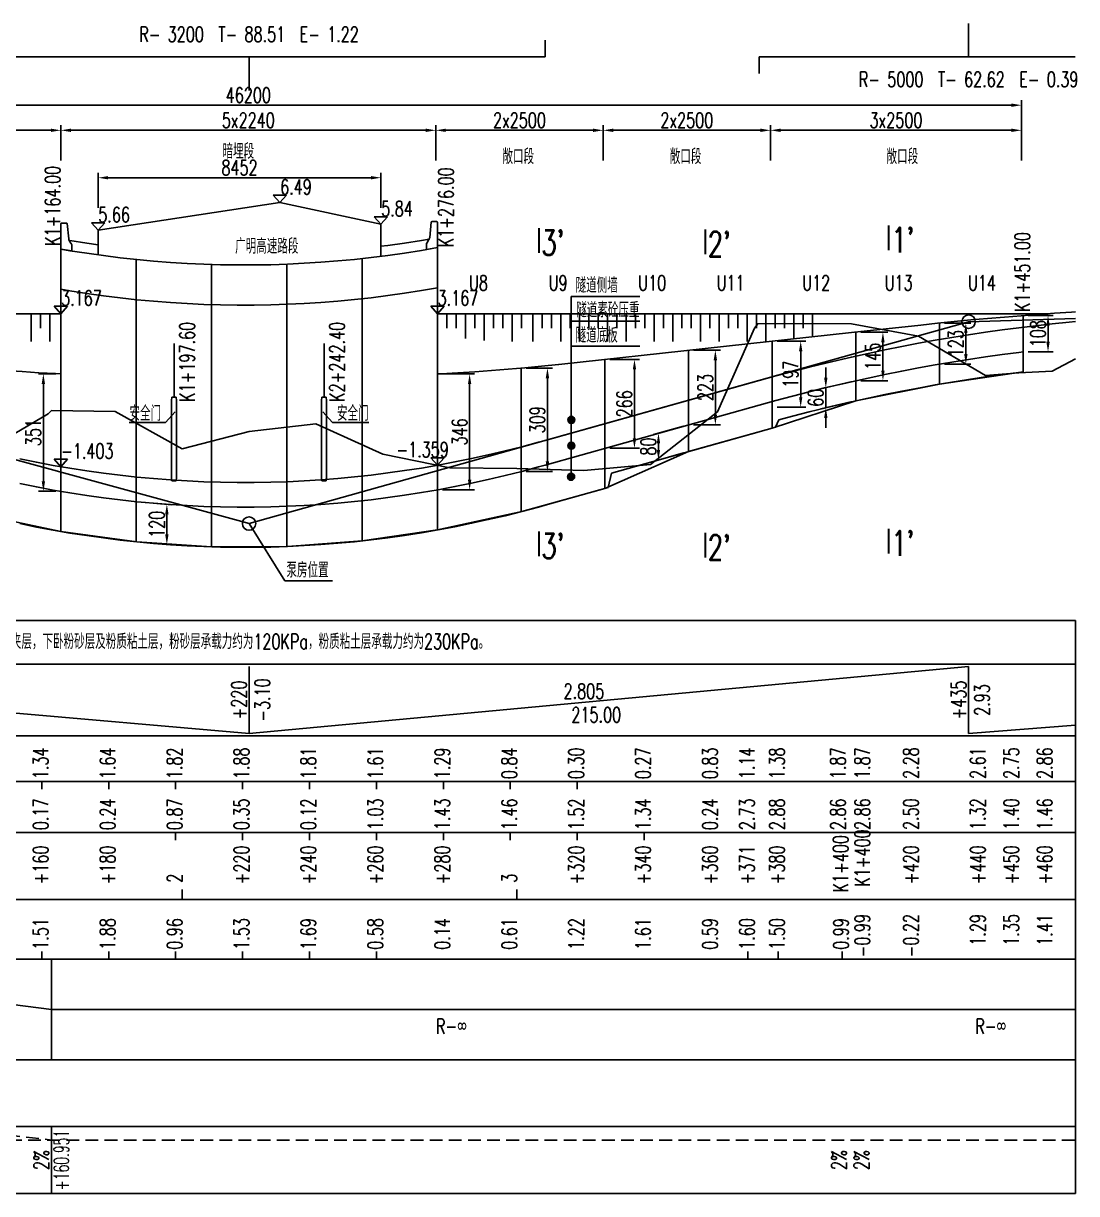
# Model space of a CAD drawing. Header units: millimetres. Extents: x -11494 to -8859, y -399 to 404.
# Drawn here: x -11261.2 to -10946.5, y -231.2 to 118.4 of the extents above; entities that cross this region are included whole.
import ezdxf
from ezdxf.enums import TextEntityAlignment as Align

# ---------------------------------------------------------------- set-up
doc = ezdxf.new("R2010")
doc.units = ezdxf.units.MM
doc.header["$LTSCALE"] = 0.3
doc.linetypes.add('DASHED', pattern=[19.05, 12.7, -6.35])
for name, color, linetype in [('BPD1', 5, 'Continuous'), ('dmx', 7, 'Continuous'), ('shuju', 5, 'Continuous'), ('sjx', 1, 'Continuous'), ('变坡点', 5, 'Continuous'), ('左超高', 6, 'ByLayer'), ('文字', 7, 'Continuous'), ('标尺', 3, 'Continuous'), ('栏目', 3, 'Continuous'), ('次轮廓线', 5, 'Continuous'), ('轮廓线', 1, 'Continuous'), ('面积', 4, 'Continuous')]:
    doc.layers.add(name, color=color, linetype=linetype)
doc.styles.get("Standard").update_dxf_attribs({"font": 'simplex1.shx', "width": 0.7, "bigfont": 'hztxt.shx'})
doc.dimstyles.new('副本 100', dxfattribs={"dimscale": 1.5, "dimtxt": 3, "dimasz": 2, "dimexe": 1, "dimexo": 1, "dimgap": 0.5, "dimtad": 1, "dimdec": 0, "dimlfac": 10, "dimzin": 0, "dimdsep": 46, "dimtxsty": 'Standard', "dimcen": 0.09, "dimclrd": 256, "dimclre": 256, "dimclrt": 7, "dimadec": 0, "dimazin": 0, "dimtfac": 1, "dimtdec": 0, "dimtix": 1, "dimtmove": 0, "dimatfit": 3, "dimfxl": 0, "dimtolj": 1, "dimtzin": 0, "dimarcsym": 0})

# ---------------------------------------------------------------- blocks, each defined once
blk = doc.blocks.new('*D35')
at = {"lineweight": -2}
for p, q in [((-11225.83, -24.61), (-11216.86, -25.38)), ((-11218.36, -28.25), (-11218.36, -34.25)), ((-11225.83, -36.61), (-11216.86, -37.38))]:
    blk.add_line(p, q, dxfattribs=at)
for points in [[(-11218.86, -28.25), (-11217.86, -28.25), (-11218.36, -25.25)], [(-11218.86, -34.25), (-11217.86, -34.25), (-11218.36, -37.25)]]:
    blk.add_solid(points)
at = {"layer": 'Defpoints', "color": 0}
for p in [(-11227.32, -24.48), (-11227.32, -36.48), (-11218.36, -37.25)]:
    blk.add_point(p, dxfattribs=at)
at = {"color": 7, "lineweight": -3, "insert": (-11221.36, -31.25), "char_height": 4.5, "attachment_point": 5, "rotation": 90}
blk.add_mtext('\\A1;120', dxfattribs=at)
blk = doc.blocks.new('*D37')
at = {"lineweight": -2}
for p, q in [((-11300.01, 77.47), (-11300.01, 87.97)), ((-11250.01, 77.47), (-11250.01, 87.97)), ((-11297.01, 86.47), (-11253.01, 86.47))]:
    blk.add_line(p, q, dxfattribs=at)
for points in [[(-11297.01, 86.97), (-11297.01, 85.97), (-11300.01, 86.47)], [(-11253.01, 86.97), (-11253.01, 85.97), (-11250.01, 86.47)]]:
    blk.add_solid(points)
at = {"layer": 'Defpoints', "color": 0}
for p in [(-11250.01, 86.47), (-11300.01, 16.65), (-11250.01, 13.21)]:
    blk.add_point(p, dxfattribs=at)
at = {"color": 7, "lineweight": -3, "insert": (-11275.01, 89.47), "char_height": 4.5, "attachment_point": 5}
blk.add_mtext('\\A1;2x2500', dxfattribs=at)
blk = doc.blocks.new('*D38')
at = {"lineweight": -2}
for p, q in [((-11250.01, 77.47), (-11250.01, 87.97)), ((-11138.01, 77.47), (-11138.01, 87.97)), ((-11247.01, 86.47), (-11141.01, 86.47))]:
    blk.add_line(p, q, dxfattribs=at)
for points in [[(-11247.01, 86.97), (-11247.01, 85.97), (-11250.01, 86.47)], [(-11141.01, 86.97), (-11141.01, 85.97), (-11138.01, 86.47)]]:
    blk.add_solid(points)
at = {"layer": 'Defpoints', "color": 0}
for p in [(-11138.01, 86.47), (-11250.01, 24.35), (-11138.01, 14.7)]:
    blk.add_point(p, dxfattribs=at)
at = {"color": 7, "lineweight": -3, "insert": (-11194.01, 89.47), "char_height": 4.5, "attachment_point": 5}
blk.add_mtext('\\A1;5x2240', dxfattribs=at)
blk = doc.blocks.new('*D39')
at = {"lineweight": -2}
for p, q in [((-11138.01, 77.47), (-11138.01, 87.97)), ((-11088.01, 77.47), (-11088.01, 87.97)), ((-11135.01, 86.47), (-11091.01, 86.47))]:
    blk.add_line(p, q, dxfattribs=at)
for points in [[(-11135.01, 86.97), (-11135.01, 85.97), (-11138.01, 86.47)], [(-11091.01, 86.97), (-11091.01, 85.97), (-11088.01, 86.47)]]:
    blk.add_solid(points)
at = {"layer": 'Defpoints', "color": 0}
for p in [(-11088.01, 86.47), (-11138.01, 24.35), (-11088.01, 13.21)]:
    blk.add_point(p, dxfattribs=at)
at = {"color": 7, "lineweight": -3, "insert": (-11113.01, 89.47), "char_height": 4.5, "attachment_point": 5}
blk.add_mtext('\\A1;2x2500', dxfattribs=at)
blk = doc.blocks.new('*D40')
at = {"lineweight": -2}
for p, q in [((-11038.01, 77.47), (-11038.01, 87.97)), ((-10963.01, 77.47), (-10963.01, 87.97)), ((-11035.01, 86.47), (-10966.01, 86.47))]:
    blk.add_line(p, q, dxfattribs=at)
for points in [[(-11035.01, 86.97), (-11035.01, 85.97), (-11038.01, 86.47)], [(-10966.01, 86.97), (-10966.01, 85.97), (-10963.01, 86.47)]]:
    blk.add_solid(points)
at = {"layer": 'Defpoints', "color": 0}
for p in [(-10963.01, 86.47), (-11038.01, 24.35), (-10963.01, 20.09)]:
    blk.add_point(p, dxfattribs=at)
at = {"color": 7, "lineweight": -3, "insert": (-11000.51, 89.47), "char_height": 4.5, "attachment_point": 5}
blk.add_mtext('\\A1;3x2500', dxfattribs=at)
blk = doc.blocks.new('*D42')
at = {"lineweight": -2}
for p, q in [((-11088.01, 77.47), (-11088.01, 87.97)), ((-11038.01, 77.47), (-11038.01, 87.97)), ((-11085.01, 86.47), (-11041.01, 86.47))]:
    blk.add_line(p, q, dxfattribs=at)
for points in [[(-11085.01, 86.97), (-11085.01, 85.97), (-11088.01, 86.47)], [(-11041.01, 86.97), (-11041.01, 85.97), (-11038.01, 86.47)]]:
    blk.add_solid(points)
at = {"layer": 'Defpoints', "color": 0}
for p in [(-11038.01, 86.47), (-11088.01, 24.35), (-11038.01, 13.21)]:
    blk.add_point(p, dxfattribs=at)
at = {"color": 7, "lineweight": -3, "insert": (-11063.01, 89.47), "char_height": 4.5, "attachment_point": 5}
blk.add_mtext('\\A1;2x2500', dxfattribs=at)
blk = doc.blocks.new('*D43')
at = {"lineweight": -2}
for p, q in [((-11021.48, 12.56), (-11021.48, 15.56)), ((-11013.97, 11.32), (-11022.98, 9.21)), ((-11021.48, 9.56), (-11021.48, 3.56)), ((-11013.97, 5.32), (-11022.98, 3.21)), ((-11021.48, 0.56), (-11021.48, -2.44))]:
    blk.add_line(p, q, dxfattribs=at)
for points in [[(-11021.98, 12.56), (-11020.98, 12.56), (-11021.48, 9.56)], [(-11021.98, 0.56), (-11020.98, 0.56), (-11021.48, 3.56)]]:
    blk.add_solid(points)
at = {"layer": 'Defpoints', "color": 0}
for p in [(-11012.51, 11.66), (-11021.48, 3.56), (-11012.51, 5.66)]:
    blk.add_point(p, dxfattribs=at)
at = {"color": 7, "lineweight": -3, "insert": (-11024.48, 6.56), "char_height": 4.5, "attachment_point": 5, "rotation": 90}
blk.add_mtext('\\A1;60', dxfattribs=at)
blk = doc.blocks.new('*D44')
at = {"lineweight": -2}
for p, q in [((-11063.96, -1.93), (-11072.98, -4.44)), ((-11063.96, -9.93), (-11072.98, -12.44)), ((-11071.48, -7.02), (-11071.48, -9.02))]:
    blk.add_line(p, q, dxfattribs=at)
for points in [[(-11071.98, -7.02), (-11070.98, -7.02), (-11071.48, -4.02)], [(-11071.98, -9.02), (-11070.98, -9.02), (-11071.48, -12.02)]]:
    blk.add_solid(points)
at = {"layer": 'Defpoints', "color": 0}
for p in [(-11062.51, -1.52), (-11062.51, -9.52), (-11071.48, -12.02)]:
    blk.add_point(p, dxfattribs=at)
at = {"color": 7, "lineweight": -3, "insert": (-11074.48, -8.02), "char_height": 4.5, "attachment_point": 5, "rotation": 90}
blk.add_mtext('\\A1;80', dxfattribs=at)
blk = doc.blocks.new('*D45')
at = {"layer": 'Defpoints', "color": 0}
for p in [(-11250.01, 13.71), (-11255.26, -21.38), (-11250.01, -21.38)]:
    blk.add_point(p, dxfattribs=at)
at = {"layer": '文字', "lineweight": -2}
for p, q in [((-11251.51, 13.71), (-11256.76, 13.71)), ((-11255.26, 10.71), (-11255.26, -18.38)), ((-11251.51, -21.38), (-11256.76, -21.38))]:
    blk.add_line(p, q, dxfattribs=at)
at = {"layer": '文字'}
for points in [[(-11255.76, 10.71), (-11254.76, 10.71), (-11255.26, 13.71)], [(-11255.76, -18.38), (-11254.76, -18.38), (-11255.26, -21.38)]]:
    blk.add_solid(points, dxfattribs=at)
at = {"layer": '文字', "color": 7, "lineweight": -3, "insert": (-11258.26, -3.84), "char_height": 4.5, "attachment_point": 5, "rotation": 90}
blk.add_mtext('\\A1;351', dxfattribs=at)
blk = doc.blocks.new('*D53')
at = {"layer": 'Defpoints', "color": 0}
for p in [(-11137.8, 13.67), (-11137.51, -20.94), (-11127.9, -20.94)]:
    blk.add_point(p, dxfattribs=at)
at = {"layer": '文字', "lineweight": -2}
for p, q in [((-11136.3, 13.67), (-11126.4, 13.67)), ((-11127.9, 10.67), (-11127.9, -17.94)), ((-11136.01, -20.94), (-11126.4, -20.94))]:
    blk.add_line(p, q, dxfattribs=at)
at = {"layer": '文字'}
for points in [[(-11128.4, 10.67), (-11127.4, 10.67), (-11127.9, 13.67)], [(-11128.4, -17.94), (-11127.4, -17.94), (-11127.9, -20.94)]]:
    blk.add_solid(points, dxfattribs=at)
at = {"layer": '文字', "color": 7, "insert": (-11130.9, -3.63), "char_height": 4.5, "attachment_point": 5, "rotation": 90}
blk.add_mtext('\\A1;346', dxfattribs=at)
blk = doc.blocks.new('*D54')
at = {"layer": 'Defpoints', "color": 0}
for p in [(-11112.51, 15.42), (-11112.51, -15.47), (-11104.65, -15.47)]:
    blk.add_point(p, dxfattribs=at)
at = {"layer": '文字', "lineweight": -2}
for p, q in [((-11111.01, 15.42), (-11103.15, 15.42)), ((-11104.65, 12.42), (-11104.65, -12.47)), ((-11111.01, -15.47), (-11103.15, -15.47))]:
    blk.add_line(p, q, dxfattribs=at)
at = {"layer": '文字'}
for points in [[(-11105.15, 12.42), (-11104.15, 12.42), (-11104.65, 15.42)], [(-11105.15, -12.47), (-11104.15, -12.47), (-11104.65, -15.47)]]:
    blk.add_solid(points, dxfattribs=at)
at = {"layer": '文字', "color": 7, "insert": (-11107.65, -0.02), "char_height": 4.5, "attachment_point": 5, "rotation": 90}
blk.add_mtext('\\A1;309', dxfattribs=at)
blk = doc.blocks.new('*D55')
at = {"layer": 'Defpoints', "color": 0}
for p in [(-11087.51, 18.03), (-11087.51, -8.54), (-11078.65, -8.54)]:
    blk.add_point(p, dxfattribs=at)
at = {"layer": '文字', "lineweight": -2}
for p, q in [((-11086.01, 18.03), (-11077.15, 18.03)), ((-11078.65, 15.03), (-11078.65, -5.54)), ((-11086.01, -8.54), (-11077.15, -8.54))]:
    blk.add_line(p, q, dxfattribs=at)
at = {"layer": '文字'}
for points in [[(-11079.15, 15.03), (-11078.15, 15.03), (-11078.65, 18.03)], [(-11079.15, -5.54), (-11078.15, -5.54), (-11078.65, -8.54)]]:
    blk.add_solid(points, dxfattribs=at)
at = {"layer": '文字', "color": 7, "insert": (-11081.65, 4.75), "char_height": 4.5, "attachment_point": 5, "rotation": 90}
blk.add_mtext('\\A1;266', dxfattribs=at)
blk = doc.blocks.new('*D56')
at = {"layer": 'Defpoints', "color": 0}
for p in [(-11062.51, 20.74), (-11062.51, -1.52), (-11054.48, -1.52)]:
    blk.add_point(p, dxfattribs=at)
at = {"layer": '文字', "lineweight": -2}
for p, q in [((-11061.01, 20.74), (-11052.98, 20.74)), ((-11054.48, 17.74), (-11054.48, 1.48)), ((-11061.01, -1.52), (-11052.98, -1.52))]:
    blk.add_line(p, q, dxfattribs=at)
at = {"layer": '文字'}
for points in [[(-11054.98, 17.74), (-11053.98, 17.74), (-11054.48, 20.74)], [(-11054.98, 1.48), (-11053.98, 1.48), (-11054.48, -1.52)]]:
    blk.add_solid(points, dxfattribs=at)
at = {"layer": '文字', "color": 7, "insert": (-11057.48, 9.61), "char_height": 4.5, "attachment_point": 5, "rotation": 90}
blk.add_mtext('\\A1;223', dxfattribs=at)
blk = doc.blocks.new('*D57')
at = {"layer": 'Defpoints', "color": 0}
for p in [(-11037.51, 23.46), (-11028.98, 23.46), (-11037.51, 3.73)]:
    blk.add_point(p, dxfattribs=at)
at = {"layer": '文字', "lineweight": -2}
for p, q in [((-11036.01, 23.46), (-11027.48, 23.46)), ((-11028.98, 6.73), (-11028.98, 20.46)), ((-11036.01, 3.73), (-11027.48, 3.73))]:
    blk.add_line(p, q, dxfattribs=at)
at = {"layer": '文字'}
for points in [[(-11029.48, 20.46), (-11028.48, 20.46), (-11028.98, 23.46)], [(-11029.48, 6.73), (-11028.48, 6.73), (-11028.98, 3.73)]]:
    blk.add_solid(points, dxfattribs=at)
at = {"layer": '文字', "color": 7, "insert": (-11031.98, 13.6), "char_height": 4.5, "attachment_point": 5, "rotation": 90}
blk.add_mtext('\\A1;197', dxfattribs=at)
blk = doc.blocks.new('*D58')
at = {"layer": 'Defpoints', "color": 0}
for p in [(-11012.51, 26.17), (-11012.51, 11.66), (-11004.41, 11.66)]:
    blk.add_point(p, dxfattribs=at)
at = {"layer": '文字', "lineweight": -2}
for p, q in [((-11011.01, 26.17), (-11002.91, 26.17)), ((-11004.41, 23.17), (-11004.41, 14.66)), ((-11011.01, 11.66), (-11002.91, 11.66))]:
    blk.add_line(p, q, dxfattribs=at)
at = {"layer": '文字'}
for points in [[(-11004.91, 23.17), (-11003.91, 23.17), (-11004.41, 26.17)], [(-11004.91, 14.66), (-11003.91, 14.66), (-11004.41, 11.66)]]:
    blk.add_solid(points, dxfattribs=at)
at = {"layer": '文字', "color": 7, "insert": (-11007.41, 18.92), "char_height": 4.5, "attachment_point": 5, "rotation": 90}
blk.add_mtext('\\A1;145', dxfattribs=at)
blk = doc.blocks.new('*D59')
at = {"layer": 'Defpoints', "color": 0}
for p in [(-10987.51, 28.87), (-10987.51, 16.6), (-10979.64, 16.6)]:
    blk.add_point(p, dxfattribs=at)
at = {"layer": '文字', "lineweight": -2}
for p, q in [((-10986.01, 28.87), (-10978.14, 28.87)), ((-10979.64, 25.87), (-10979.64, 19.6)), ((-10986.01, 16.6), (-10978.14, 16.6))]:
    blk.add_line(p, q, dxfattribs=at)
at = {"layer": '文字'}
for points in [[(-10980.14, 25.87), (-10979.14, 25.87), (-10979.64, 28.87)], [(-10980.14, 19.6), (-10979.14, 19.6), (-10979.64, 16.6)]]:
    blk.add_solid(points, dxfattribs=at)
at = {"layer": '文字', "color": 7, "insert": (-10982.64, 22.74), "char_height": 4.5, "attachment_point": 5, "rotation": 90}
blk.add_mtext('\\A1;123', dxfattribs=at)
blk = doc.blocks.new('*D60')
at = {"layer": 'Defpoints', "color": 0}
for p in [(-10962.51, 31.13), (-10962.51, 20.29), (-10955.09, 20.29)]:
    blk.add_point(p, dxfattribs=at)
at = {"layer": '文字', "lineweight": -2}
for p, q in [((-10961.01, 31.13), (-10953.59, 31.13)), ((-10955.09, 28.13), (-10955.09, 23.29)), ((-10961.01, 20.29), (-10953.59, 20.29))]:
    blk.add_line(p, q, dxfattribs=at)
at = {"layer": '文字'}
for points in [[(-10955.59, 28.13), (-10954.59, 28.13), (-10955.09, 31.13)], [(-10955.59, 23.29), (-10954.59, 23.29), (-10955.09, 20.29)]]:
    blk.add_solid(points, dxfattribs=at)
at = {"layer": '文字', "color": 7, "insert": (-10958.09, 25.71), "char_height": 4.5, "attachment_point": 5, "rotation": 90}
blk.add_mtext('\\A1;108', dxfattribs=at)
blk = doc.blocks.new('*D61')
at = {"lineweight": -2}
for p, q in [((-11238.91, 63.3), (-11238.91, 73.8)), ((-11154.39, 63.3), (-11154.39, 73.8)), ((-11235.91, 72.3), (-11157.39, 72.3))]:
    blk.add_line(p, q, dxfattribs=at)
for points in [[(-11235.91, 72.8), (-11235.91, 71.8), (-11238.91, 72.3)], [(-11157.39, 72.8), (-11157.39, 71.8), (-11154.39, 72.3)]]:
    blk.add_solid(points)
at = {"layer": 'Defpoints', "color": 0}
for p in [(-11154.39, 72.3), (-11238.91, 56.2), (-11154.39, 57.95)]:
    blk.add_point(p, dxfattribs=at)
at = {"color": 7, "lineweight": -3, "insert": (-11196.65, 75.3), "char_height": 4.5, "attachment_point": 5}
blk.add_mtext('\\A1;8452', dxfattribs=at)
blk = doc.blocks.new('*D62')
at = {"layer": 'Defpoints', "color": 0}
for p in [(-10963.01, 93.97), (-11425.01, 77.47), (-10963.01, 77.47)]:
    blk.add_point(p, dxfattribs=at)
at = {"layer": '文字', "lineweight": -2}
for p, q in [((-11425.01, 84.97), (-11425.01, 95.47)), ((-10963.01, 84.97), (-10963.01, 95.47)), ((-11422.01, 93.97), (-10966.01, 93.97))]:
    blk.add_line(p, q, dxfattribs=at)
at = {"layer": '文字'}
for points in [[(-11422.01, 94.47), (-11422.01, 93.47), (-11425.01, 93.97)], [(-10966.01, 94.47), (-10966.01, 93.47), (-10963.01, 93.97)]]:
    blk.add_solid(points, dxfattribs=at)
at = {"layer": '文字', "color": 7, "insert": (-11194.01, 96.97), "char_height": 4.5, "attachment_point": 5}
blk.add_mtext('\\A1;46200', dxfattribs=at)

msp = doc.modelspace()

# ---------------------------------------------------------------- hatches: boundary and pattern name
at = {"layer": '文字'}
h = msp.add_hatch(color=256, dxfattribs=at)
edge = h.paths.add_edge_path()
edge.add_arc((-11097.51, -0.04), 1.05, 0, 360)
h = msp.add_hatch(color=256, dxfattribs=at)
edge = h.paths.add_edge_path()
edge.add_arc((-11097.51, -7.77), 1.05, 0, 360)
h = msp.add_hatch(color=256, dxfattribs=at)
edge = h.paths.add_edge_path()
edge.add_arc((-11097.58, -17.04), 1.05, 0, 360)

# ---------------------------------------------------------------- linework, layer by layer
for p, q in [((-11250.01, 58.59), (-11250.01, 50.97)), ((-11249.84, 58.77), (-11248.35, 58.77)), ((-11247.69, 54.01), (-11248.18, 58.61)), ((-11139.83, 54.46), (-11139.35, 59.06)), ((-11137.69, 59.21), (-11139.18, 59.21)), ((-11137.51, 59.04), (-11137.51, 51.41)), ((-11247.39, 53.18), (-11246.8, 52.34)), ((-11140.75, 52.68), (-11140.75, 50.87)), ((-11140.14, 53.62), (-11140.72, 52.78)), ((-11250.01, 50.97), (-11246.77, 50.42)), ((-11246.77, 52.24), (-11246.77, 50.42)), ((-11137.51, 51.41), (-11140.75, 50.87)), ((-11215.91, 2.41), (-11218.73, -0.81)), ((-11171.72, 2.41), (-11168.89, -0.81)), ((-11229.59, -0.81), (-11218.73, -0.81)), ((-11158.04, -0.81), (-11168.89, -0.81))]:
    msp.add_line(p, q)
for centre, radius, start, end in [((-11249.84, 58.59), 0.175, 90, 180), ((-11248.35, 58.59), 0.175, 5.977, 90), ((-11139.18, 59.04), 0.175, 90, 174.023), ((-11137.69, 59.04), 0.175, 0, 90), ((-11245.92, 54.2), 1.78, 185.977, 214.7778), ((-11140.58, 52.68), 0.175, 145.2222, 180), ((-11141.61, 54.64), 1.78, 325.2222, 354.023), ((-11246.95, 52.24), 0.175, 0, 34.7778)]:
    msp.add_arc(centre, radius, start, end)
at = {"layer": 'BPD1'}
for p, q in [((-11424.81, -73.74), (-11193.81, -93.74)), ((-11193.81, -93.74), (-10978.81, -73.74)), ((-10978.81, -73.74), (-10978.81, -93.74)), ((-10978.81, -93.74), (-10946.89, -91.24)), ((-11252.86, -161.19), (-11252.86, -191.19)), ((-11454.13, -211.19), (-11013.81, -211.19)), ((-11013.81, -211.19), (-10946.89, -211.19))]:
    msp.add_line(p, q, dxfattribs=at)
at = {"layer": 'BPD1', "flags": 128}
for points in [[(-11454.13, -170.16), (-11431.1, -167.19), (-11322.86, -167.19), (-11252.86, -176.19), (-11013.81, -176.19)], [(-11013.81, -176.19), (-10946.89, -176.19)]]:
    msp.add_lwpolyline(points, dxfattribs=at)
at = {"layer": 'dmx'}
for points in [[(-11273.81, -9.98), (-11253.81, 1.72), (-11252.86, 2.74), (-11233.81, 2.44), (-11213.81, -8.65), (-11193.81, -3.49), (-11173.81, -1.2), (-11153.81, -10.29), (-11133.81, -14.33), (-11113.81, -14.55), (-11093.81, -15.19), (-11073.81, -13.41), (-11053.81, 2.41), (-11042.81, 27.35), (-11041.81, 28.7), (-11033.81, 28.8), (-11013.81, 28.62)], [(-11013.81, 28.62), (-10993.81, 25.01), (-10973.81, 13.23), (-10963.81, 14), (-10953.81, 14.55), (-10946.89, 18.24)]]:
    msp.add_lwpolyline(points, dxfattribs=at)
at = {"layer": 'shuju'}
for p, q in [((-11193.81, -73.74), (-11193.81, -93.74)), ((-11213.81, -143.33), (-11213.81, -140.33)), ((-11113.81, -143.33), (-11113.81, -140.33)), ((-11252.86, -211.19), (-11252.86, -231.19)), ((-11252.86, -211.19), (-11252.86, -231.19))]:
    msp.add_line(p, q, dxfattribs=at)
at = {"layer": 'sjx'}
for p, q in [((-11238.91, 56.6), (-11184.56, 64.9)), ((-11184.56, 64.9), (-11154.39, 58.4)), ((-11154.39, 58.4), (-11154.39, 48.83)), ((-11250.01, -33.38), (-11250.01, 50.97)), ((-11137.51, 51.41), (-11137.51, -32.94))]:
    msp.add_line(p, q, dxfattribs=at)
at = {"layer": '变坡点'}
for p, q in [((-10978.81, 108.41), (-10978.81, 118.41)), ((-11105.3, 108.41), (-11105.3, 113.41)), ((-11193.81, 108.41), (-11193.81, 98.41)), ((-11041.43, 108.41), (-11041.43, 103.41))]:
    msp.add_line(p, q, dxfattribs=at)
at = {"layer": '变坡点', "flags": 128}
for points in [[(-11282.32, 108.41, 0.5, 0.5, 0), (-11105.3, 108.41, 0.5, 0.5, 0)], [(-11041.43, 108.41, 0.5, 0.5, 0), (-11013.81, 108.41, 0.5, 0.5, 0)]]:
    msp.add_lwpolyline(points, format="xyseb", dxfattribs=at)
at = {"layer": '变坡点', "const_width": 0.5, "flags": 128}
msp.add_lwpolyline([(-11013.81, 108.41), (-10946.89, 108.41)], dxfattribs=at)
at = {"layer": '变坡点', "flags": 128}
for points in [[(-11454.13, 33.12), (-11424.81, 32), (-11193.81, -31), (-11013.81, 19.48)], [(-11013.81, 19.48), (-10978.81, 29.3), (-10946.89, 30.26)]]:
    msp.add_lwpolyline(points, dxfattribs=at)
at = {"layer": '变坡点'}
for centre in [(-10978.81, 29.3), (-11193.81, -31)]:
    msp.add_circle(centre, 2, dxfattribs=at)
at = {"layer": '左超高', "color": 7, "linetype": 'DASHED', "flags": 128}
for points in [[(-11454.13, -209.83), (-11431.1, -207.19), (-11322.86, -207.19), (-11252.86, -215.19), (-11252.86, -215.19)], [(-11454.13, -215.19), (-11431.1, -215.19), (-11322.86, -215.19), (-11252.86, -215.19), (-11013.81, -215.19)], [(-11013.81, -215.19), (-10946.89, -215.19)]]:
    msp.add_lwpolyline(points, dxfattribs=at)
at = {"layer": '文字'}
for p, q in [((-11097.58, -17.04), (-11097.58, 36.84)), ((-11097.58, 36.84), (-11077.02, 36.84)), ((-11425.01, 31.69), (-11250.01, 31.69)), ((-11137.51, 31.69), (-10955.04, 31.69)), ((-11097.58, 29.46), (-11077.02, 29.46)), ((-11216.21, 6.77), (-11216.21, 22.77)), ((-11171.41, 6.77), (-11171.41, 22.75)), ((-11097.58, 21.94), (-11077.02, 21.94)), ((-11193.81, -31), (-11183.07, -48.14)), ((-11183.07, -48.14), (-11168.87, -48.14)), ((-11213.81, -143.33), (-11171.41, -143.33))]:
    msp.add_line(p, q, dxfattribs=at)
at = {"layer": '文字', "color": 8}
for p, q in [((-11258.87, 31.69), (-11258.87, 23.42)), ((-11256.09, 31.69), (-11256.09, 27.4)), ((-11253.3, 31.69), (-11253.3, 23.42)), ((-11134.73, 31.69), (-11134.73, 27.4)), ((-11131.94, 31.69), (-11131.94, 27.4)), ((-11129.15, 31.69), (-11129.15, 24.29)), ((-11126.36, 31.69), (-11126.36, 27.4)), ((-11123.58, 31.69), (-11123.58, 23.68)), ((-11120.79, 31.69), (-11120.79, 27.4)), ((-11118, 31.69), (-11118, 27.4)), ((-11115.22, 31.69), (-11115.22, 23.42)), ((-11112.43, 31.69), (-11112.43, 27.4)), ((-11109.04, 31.69), (-11109.04, 23.42)), ((-11106.25, 31.69), (-11106.25, 27.4)), ((-11103.47, 31.69), (-11103.47, 27.4)), ((-11100.68, 31.69), (-11100.68, 23.42)), ((-11097.89, 31.69), (-11097.89, 27.4)), ((-11095.11, 31.69), (-11095.11, 23.42)), ((-11092.32, 31.69), (-11092.32, 27.4)), ((-11089.53, 31.69), (-11089.53, 27.4)), ((-11086.74, 31.69), (-11086.74, 23.42)), ((-11083.96, 31.69), (-11083.96, 27.4)), ((-11081.17, 31.69), (-11081.17, 23.42)), ((-11078.38, 31.69), (-11078.38, 27.4)), ((-11075.6, 31.69), (-11075.6, 27.4)), ((-11072.81, 31.69), (-11072.81, 23.42)), ((-11070.02, 31.69), (-11070.02, 27.4)), ((-11067.23, 31.69), (-11067.23, 23.42)), ((-11064.45, 31.69), (-11064.45, 27.4)), ((-11061.66, 31.69), (-11061.66, 27.4)), ((-11058.87, 31.69), (-11058.87, 23.42)), ((-11056.09, 31.69), (-11056.09, 27.4)), ((-11053.3, 31.69), (-11053.3, 23.42)), ((-11050.51, 31.69), (-11050.51, 27.4)), ((-11047.72, 31.69), (-11047.72, 27.4)), ((-11044.94, 31.69), (-11044.94, 23.42)), ((-11042.15, 31.69), (-11042.15, 27.4)), ((-11039.36, 31.69), (-11039.36, 23.42)), ((-11036.58, 31.69), (-11036.58, 27.4)), ((-11033.79, 31.69), (-11033.79, 27.4)), ((-11031, 31.69), (-11031, 24.17)), ((-11028.22, 31.69), (-11028.22, 27.4)), ((-11025.43, 31.69), (-11025.43, 24.77))]:
    msp.add_line(p, q, dxfattribs=at)
at = {"layer": '文字', "const_width": 0.6}
for points in [[(-11107.2, 49.82), (-11107.2, 57.32)], [(-11057.48, 49.38), (-11057.48, 56.88)], [(-11002.66, 50.61), (-11002.66, 58.11)], [(-11107.2, -40.8), (-11107.2, -33.3)], [(-11057.48, -41.23), (-11057.48, -33.73)], [(-11002.66, -40.01), (-11002.66, -32.51)]]:
    msp.add_lwpolyline(points, dxfattribs=at)
at = {"layer": '文字'}
msp.add_lwpolyline([(-11425.01, 14.89), (-11400.01, 10.45), (-11375.01, 4.87), (-11350.01, -3.75), (-11325.01, -10.57), (-11300.01, -21.39), (-11275.01, -28.11), (-11250.01, -33.38), (-11227.32, -36.48), (-11205.01, -37.95), (-11182.32, -37.86), (-11160.01, -36.18), (-11137.51, -32.94), (-11112.32, -27.42), (-11087.51, -20.54), (-11062.51, -9.52), (-11037.51, -2.53), (-11012.51, 5.66), (-10987.51, 10.6), (-10962.51, 14.29)], dxfattribs=at)
for centre in [(-11097.51, -0.04), (-11097.51, -7.77), (-11097.58, -17.04)]:
    msp.add_circle(centre, 1.05, dxfattribs=at)
at = {"layer": '标尺'}
for p, q in [((-11454.13, -60), (-11013.81, -60)), ((-11013.81, -60), (-10946.89, -60)), ((-10946.89, -60), (-10946.89, -231.19))]:
    msp.add_line(p, q, dxfattribs=at)
at = {"layer": '栏目'}
for p, q in [((-11137.51, -13.59), (-11137.51, 13.58)), ((-11454.13, -73.06), (-11013.81, -73.06)), ((-11013.81, -73.06), (-10946.89, -73.06)), ((-11454.13, -94.44), (-11013.81, -94.44)), ((-11013.81, -94.44), (-10946.89, -94.44)), ((-11454.13, -108.03), (-11013.81, -108.03)), ((-11013.81, -108.03), (-10946.89, -108.03)), ((-11454.13, -123.28), (-11013.81, -123.28)), ((-11013.81, -123.28), (-10946.89, -123.28)), ((-11454.13, -143.33), (-11013.81, -143.33)), ((-11013.81, -143.33), (-10946.89, -143.33)), ((-11454.13, -161.19), (-11013.81, -161.19)), ((-11013.81, -161.19), (-10946.89, -161.19)), ((-11454.13, -191.19), (-11013.81, -191.19)), ((-11013.81, -191.19), (-10946.89, -191.19)), ((-11454.13, -231.19), (-11013.81, -231.19)), ((-11013.81, -231.19), (-10946.89, -231.19))]:
    msp.add_line(p, q, dxfattribs=at)
at = {"layer": '次轮廓线'}
for p, q in [((-11227.51, -36.46), (-11227.51, 47.89)), ((-11205.01, -37.95), (-11205.01, 46.4)), ((-11182.51, -37.86), (-11182.51, 46.49)), ((-11160.01, -36.18), (-11160.01, 48.17)), ((-10987.51, 28.87), (-10987.51, 10.6)), ((-11012.51, 26.17), (-11012.51, 5.66)), ((-11037.51, 23.46), (-11037.51, -2.53)), ((-11087.51, 18.03), (-11087.51, -20.54)), ((-11062.51, 20.74), (-11062.51, -9.52)), ((-11112.51, 15.42), (-11112.51, -27.47)), ((-11216.86, 6.77), (-11216.96, 5.77)), ((-11216.96, -17.23), (-11216.96, 5.77)), ((-11216.86, 6.77), (-11215.56, 6.77)), ((-11215.46, 5.77), (-11215.56, 6.77)), ((-11215.46, -17.23), (-11215.46, 5.77)), ((-11172.16, 5.77), (-11172.06, 6.77)), ((-11172.16, -17.23), (-11172.16, 5.77)), ((-11170.76, 6.77), (-11172.06, 6.77)), ((-11170.76, 6.77), (-11170.66, 5.77)), ((-11170.66, -17.23), (-11170.66, 5.77)), ((-11216.86, -18.23), (-11216.96, -17.23)), ((-11215.46, -17.23), (-11215.56, -18.23)), ((-11172.16, -17.23), (-11172.06, -18.23)), ((-11170.76, -18.23), (-11170.66, -17.23)), ((-11216.86, -18.23), (-11215.56, -18.23)), ((-11170.76, -18.23), (-11172.06, -18.23))]:
    msp.add_line(p, q, dxfattribs=at)
at = {"layer": '轮廓线'}
for p, q in [((-11238.91, 56.6), (-11238.91, 49.25)), ((-10962.51, 31.13), (-10962.51, 14.29)), ((-11036.51, -2.26), (-11035.51, 0.01)), ((-11086.51, -20.26), (-11085.51, -15.98))]:
    msp.add_line(p, q, dxfattribs=at)
at = {"layer": '轮廓线', "flags": 128}
for points in [[(-11247.58, 53.55), (-11247.32, 53.51), (-11242.32, 52.73), (-11238.91, 52.25)], [(-11154.39, 51.83), (-11152.32, 52.09), (-11147.32, 52.8), (-11142.32, 53.58), (-11139.94, 53.99)], [(-11250.01, 50.97), (-11247.32, 50.51), (-11242.32, 49.73), (-11237.32, 49.03), (-11232.32, 48.41), (-11227.32, 47.87), (-11222.32, 47.4), (-11217.32, 47.01), (-11212.32, 46.7), (-11207.32, 46.47), (-11202.32, 46.32), (-11197.32, 46.25), (-11192.32, 46.25), (-11187.32, 46.33), (-11182.32, 46.49), (-11177.32, 46.73), (-11172.32, 47.05), (-11167.32, 47.44), (-11162.32, 47.91), (-11157.32, 48.46), (-11152.32, 49.09), (-11147.32, 49.8), (-11142.32, 50.58), (-11137.51, 51.41)], [(-11250.01, 38.97), (-11247.32, 38.51), (-11242.32, 37.73), (-11237.32, 37.03), (-11232.32, 36.41), (-11227.32, 35.87), (-11222.32, 35.4), (-11217.32, 35.01), (-11212.32, 34.7), (-11207.32, 34.47), (-11202.32, 34.32), (-11197.32, 34.25), (-11192.32, 34.25), (-11187.32, 34.33), (-11182.32, 34.49), (-11177.32, 34.73), (-11172.32, 35.05), (-11167.32, 35.44), (-11162.32, 35.91), (-11157.32, 36.46), (-11152.32, 37.09), (-11147.32, 37.8), (-11142.32, 38.58), (-11137.51, 39.41)], [(-11454.13, 34.34), (-11453.74, 34.31), (-11448.74, 33.9), (-11443.74, 33.47), (-11438.74, 33.02), (-11433.74, 32.55), (-11428.74, 32.06), (-11423.74, 31.56), (-11418.74, 31.04), (-11413.88, 30.52), (-11286.64, 16.59), (-11281.64, 16.07), (-11276.64, 15.58), (-11271.64, 15.14), (-11266.64, 14.74), (-11261.64, 14.38), (-11256.64, 14.06), (-11251.64, 13.78), (-11250.01, 13.71)], [(-11137.51, 13.7), (-11136.39, 13.75), (-11131.39, 14.02), (-11126.39, 14.33), (-11121.39, 14.69), (-11116.39, 15.08), (-11111.39, 15.52), (-11106.39, 16), (-11101.39, 16.52), (-11101.23, 16.54), (-11013.81, 26.03), (-10993.12, 28.28), (-10988.12, 28.81), (-10983.12, 29.32), (-10978.12, 29.8), (-10973.12, 30.25), (-10968.12, 30.68), (-10963.12, 31.09), (-10958.12, 31.47), (-10953.12, 31.82), (-10948.12, 32.16), (-10946.89, 32.23)], [(-11262.32, -11.69), (-11257.32, -12.7), (-11252.32, -13.64), (-11247.32, -14.49), (-11242.32, -15.27), (-11237.32, -15.97), (-11232.32, -16.59), (-11227.32, -17.13), (-11222.32, -17.6), (-11217.32, -17.99), (-11212.32, -18.3), (-11207.32, -18.53), (-11202.32, -18.68), (-11197.32, -18.75), (-11192.32, -18.75), (-11187.32, -18.67), (-11182.32, -18.51), (-11177.32, -18.27), (-11172.32, -17.95), (-11167.32, -17.56), (-11162.32, -17.09), (-11157.32, -16.54), (-11152.32, -15.91), (-11147.32, -15.2), (-11142.32, -14.42), (-11137.32, -13.55), (-11132.32, -12.61), (-11127.32, -11.59), (-11122.32, -10.5), (-11117.32, -9.32), (-11112.32, -8.07), (-11107.32, -6.74), (-11105.3, -6.18), (-11041.43, 11.74), (-11036.43, 13.12), (-11031.43, 14.44), (-11026.43, 15.72), (-11021.43, 16.95), (-11016.43, 18.12), (-11013.81, 18.72), (-11008.81, 19.82), (-11003.81, 20.87), (-10998.81, 21.87), (-10993.81, 22.83), (-10988.81, 23.73), (-10983.81, 24.58), (-10978.81, 25.38), (-10973.81, 26.13), (-10968.81, 26.83), (-10963.81, 27.48), (-10958.81, 28.08), (-10953.81, 28.64), (-10948.81, 29.14), (-10946.89, 29.31)], [(-11262.32, -19.04), (-11257.32, -20.05), (-11252.32, -20.99), (-11247.32, -21.84), (-11242.32, -22.62), (-11237.32, -23.32), (-11232.32, -23.94), (-11227.32, -24.48), (-11222.32, -24.95), (-11217.32, -25.34), (-11212.32, -25.65), (-11207.32, -25.88), (-11202.32, -26.03), (-11197.32, -26.1), (-11192.32, -26.1), (-11187.32, -26.02), (-11182.32, -25.86), (-11177.32, -25.62), (-11172.32, -25.3), (-11167.32, -24.91), (-11162.32, -24.44), (-11157.32, -23.89), (-11152.32, -23.26), (-11147.32, -22.55), (-11142.32, -21.77), (-11137.32, -20.9), (-11132.32, -19.96), (-11127.32, -18.94), (-11122.32, -17.85), (-11117.32, -16.67), (-11112.32, -15.42), (-11107.32, -14.09), (-11105.3, -13.53), (-11041.43, 4.39), (-11036.43, 5.77), (-11031.43, 7.09), (-11026.43, 8.37), (-11021.43, 9.6), (-11016.43, 10.77), (-11013.81, 11.37), (-11008.81, 12.47), (-11003.81, 13.52), (-10998.81, 14.52), (-10993.81, 15.48), (-10988.81, 16.38), (-10983.81, 17.23), (-10978.81, 18.03), (-10973.81, 18.78), (-10968.81, 19.48), (-10963.81, 20.13), (-10962.51, 20.29)], [(-11035.51, 0.01), (-11031.43, 1.09), (-11026.43, 2.37), (-11021.43, 3.6), (-11016.43, 4.77), (-11013.81, 5.37), (-11008.81, 6.47), (-11003.81, 7.52), (-10998.81, 8.52), (-10993.81, 9.48), (-10988.81, 10.38), (-10983.81, 11.23), (-10978.81, 12.03), (-10973.81, 12.78), (-10968.81, 13.48), (-10963.81, 14.13), (-10962.51, 14.29)], [(-11085.51, -15.98), (-11041.43, -3.61), (-11036.51, -2.26)], [(-11262.32, -31.04), (-11257.32, -32.05), (-11252.32, -32.99), (-11247.32, -33.84), (-11242.32, -34.62), (-11237.32, -35.32), (-11232.32, -35.94), (-11227.32, -36.48), (-11222.32, -36.95), (-11217.32, -37.34), (-11212.32, -37.65), (-11207.32, -37.88), (-11202.32, -38.03), (-11197.32, -38.1), (-11192.32, -38.1), (-11187.32, -38.02), (-11182.32, -37.86), (-11177.32, -37.62), (-11172.32, -37.3), (-11167.32, -36.91), (-11162.32, -36.44), (-11157.32, -35.89), (-11152.32, -35.26), (-11147.32, -34.55), (-11142.32, -33.77), (-11137.32, -32.9), (-11132.32, -31.96), (-11127.32, -30.94), (-11122.32, -29.85), (-11117.32, -28.67), (-11112.32, -27.42), (-11107.32, -26.09), (-11105.3, -25.53), (-11086.51, -20.26)]]:
    msp.add_lwpolyline(points, dxfattribs=at)
at = {"layer": '面积'}
for p, q in [((-11184.56, 64.9), (-11186.55, 67.14)), ((-11186.55, 67.14), (-11182.57, 67.14)), ((-11184.56, 64.9), (-11182.57, 67.14)), ((-11154.39, 58.4), (-11156.38, 60.64)), ((-11156.38, 60.64), (-11152.4, 60.64)), ((-11154.39, 58.4), (-11152.4, 60.64)), ((-11238.91, 56.6), (-11240.9, 58.84)), ((-11240.9, 58.84), (-11236.92, 58.84)), ((-11238.91, 56.6), (-11236.92, 58.84)), ((-11250.01, 31.69), (-11252, 33.93)), ((-11252, 33.93), (-11248.02, 33.93)), ((-11250.01, 31.69), (-11248.02, 33.93)), ((-11137.51, 31.69), (-11139.5, 33.93)), ((-11139.5, 33.93), (-11135.52, 33.93)), ((-11137.51, 31.69), (-11135.52, 33.93)), ((-11250.01, -14.03), (-11252, -11.79)), ((-11252, -11.79), (-11248.02, -11.79)), ((-11250.01, -14.03), (-11248.02, -11.79)), ((-11137.51, -13.59), (-11139.5, -11.34)), ((-11139.5, -11.34), (-11135.52, -11.34)), ((-11137.51, -13.59), (-11135.52, -11.34))]:
    msp.add_line(p, q, dxfattribs=at)

# ---------------------------------------------------------------- texts
at = {"layer": 'BPD1', "width": 0.7}
for s, p in [('杂填土厚度1.5米左右，淤泥质土厚度10～28米,部分路段中间有粉砂夹层，下卧粉砂层及粉质粘土层，粉砂层承载力约为120KPa，粉质粘土层承载力约为230KPa。', (-11243.9, -66.69)), ('R-∞', (-11133.34, -181.19)), ('R-∞', (-10972.2, -181.19))]:
    msp.add_text(s, height=4.5, dxfattribs=at).set_placement(p, align=Align.MIDDLE)
for s, p in [('2.805', (-11093.75, -83.35)), ('215.00', (-11090.07, -90.41))]:
    msp.add_text(s, height=4.5, dxfattribs=at).set_placement(p, align=Align.CENTER)
for s, p in [('+435', (-10981.81, -83.74)), ('2.93', (-10974.81, -83.74))]:
    msp.add_text(s, height=4.5, rotation=90, dxfattribs=at).set_placement(p, align=Align.MIDDLE)
at = {"layer": 'shuju'}
for s, width, p in [('+220', 0.7, (-11196.81, -83.74)), ('-3.10', 0.7, (-11189.81, -83.74)), ('+160.951', 0.6, (-11249.86, -221.19)), ('+160.951', 0.6, (-11249.86, -221.19)), ('2%', 0.7, (-11255.86, -221.19)), ('2%', 0.7, (-11255.86, -221.19)), ('2%', 0.7, (-11017.53, -221.19)), ('2%', 0.7, (-11017.53, -221.19)), ('2%', 0.7, (-11010.81, -221.19)), ('2%', 0.7, (-11010.81, -221.19))]:
    msp.add_text(s, height=4.5, rotation=90, dxfattribs=dict(at, width=width)).set_placement(p, align=Align.MIDDLE)
at = {"layer": 'shuju', "width": 0.7}
for s, p in [('-1.34', (-11253.81, -97.93)), ('-1.64', (-11233.81, -97.93)), ('-1.82', (-11213.81, -97.93)), ('-1.88', (-11193.81, -97.93)), ('-1.81', (-11173.81, -97.93)), ('-1.61', (-11153.81, -97.93)), ('-1.29', (-11133.81, -97.93)), ('-0.84', (-11113.81, -97.93)), ('-0.30', (-11093.81, -97.93)), ('0.27', (-11073.81, -97.93)), ('0.83', (-11053.81, -97.93)), ('1.14', (-11042.81, -97.93)), ('1.38', (-11033.81, -97.93)), ('1.87', (-11015.58, -97.93)), ('2.28', (-10993.81, -97.87)), ('2.61', (-10973.81, -97.87)), ('2.75', (-10963.81, -97.87)), ('2.86', (-10953.81, -97.87)), ('0.17', (-11253.81, -113.17)), ('0.24', (-11233.81, -113.17)), ('-0.87', (-11213.81, -113.17)), ('-0.35', (-11193.81, -113.17)), ('-0.12', (-11173.81, -113.17)), ('-1.03', (-11153.81, -113.17)), ('-1.43', (-11133.81, -113.17)), ('-1.46', (-11113.81, -113.17)), ('-1.52', (-11093.81, -113.17)), ('-1.34', (-11073.81, -113.17)), ('0.24', (-11053.81, -113.17)), ('2.73', (-11042.81, -113.17)), ('2.88', (-11033.81, -113.17)), ('2.86', (-11015.58, -113.17)), ('2.50', (-10993.81, -113.11)), ('1.32', (-10973.81, -113.11)), ('1.40', (-10963.81, -113.11)), ('1.46', (-10953.81, -113.11)), ('-1.51', (-11253.81, -148.91)), ('-1.88', (-11233.81, -148.91)), ('-0.96', (-11213.81, -148.91)), ('-1.53', (-11193.81, -148.91)), ('-1.69', (-11173.81, -148.91)), ('-0.58', (-11153.81, -148.91)), ('0.14', (-11133.81, -148.91)), ('0.61', (-11113.81, -148.91)), ('1.22', (-11093.81, -148.91)), ('1.61', (-11073.81, -148.91)), ('0.59', (-11053.81, -148.91)), ('-1.60', (-11042.81, -148.91)), ('-1.50', (-11033.81, -148.91)), ('-0.99', (-11014.69, -148.91)), ('-0.22', (-10993.81, -147.68)), ('1.29', (-10973.81, -147.68)), ('1.35', (-10963.81, -147.68)), ('1.41', (-10953.81, -147.68))]:
    msp.add_text(s, height=4.5, rotation=90, dxfattribs=at).set_placement(p, align=Align.RIGHT)
for s, p in [('1.87', (-11012.81, -97.87)), ('2.86', (-11012.81, -113.11)), ('-0.99', (-11012.81, -147.68))]:
    msp.add_text(s, height=4.5, rotation=90, dxfattribs=at).set_placement(p, align=Align.TOP_RIGHT)
for s, p in [('K1+400', (-11014.81, -141.23)), ('+160', (-11253.81, -138.82)), ('+180', (-11233.81, -138.82)), ('+220', (-11193.81, -138.82)), ('+240', (-11173.81, -138.82)), ('+260', (-11153.81, -138.82)), ('+280', (-11133.81, -138.82)), ('+320', (-11093.81, -138.82)), ('+340', (-11073.81, -138.82)), ('+360', (-11053.81, -138.82)), ('+371', (-11042.81, -138.82)), ('+380', (-11033.81, -138.82)), ('+420', (-10993.81, -138.76)), ('+440', (-10973.81, -138.76)), ('+450', (-10963.81, -138.76)), ('+460', (-10953.81, -138.76)), ('2', (-11213.81, -138.33)), ('3', (-11113.81, -138.33))]:
    msp.add_text(s, height=4.5, rotation=90, dxfattribs=at).set_placement(p)
msp.add_text('K1+400', height=4.5, rotation=90, dxfattribs=at).set_placement((-11012.81, -139.53), align=Align.TOP_LEFT)
at = {"layer": '文字', "width": 0.7}
for s, p in [('R- 3200  T- 88.51  E- 1.22', (-11193.81, 115.16)), ('R- 5000  T- 62.62  E- 0.39', (-10978.81, 101.66))]:
    msp.add_text(s, height=4.5, dxfattribs=at).set_placement(p, align=Align.MIDDLE)
for s, p in [('暗埋段', (-11197.02, 82.46)), ('敞口段', (-11113.38, 80.88)), ('敞口段', (-11063.38, 80.88)), ('敞口段', (-10998.62, 80.88)), ('广明高速路段', (-11188.51, 54.1)), ('隧道侧墙', (-11089.93, 42.43)), ('隧道素砼压重', (-11086.6, 35.06)), ('隧道底板', (-11089.93, 27.53)), ('安全门', (-11224.81, 4.17)), ('安全门', (-11162.82, 4.17)), ('泵房位置', (-11176.33, -42.65))]:
    msp.add_text(s, height=4.5, dxfattribs=at).set_placement(p, align=Align.TOP_CENTER)
for s, p in [('K1+164.00', (-11252.49, 63.88)), ('K1+276.00', (-11134.98, 63.45)), ('K1+451.00', (-10962.73, 44.12)), ('K1+197.60', (-11212.3, 17.29)), ('K2+242.40', (-11167.5, 17.29))]:
    msp.add_text(s, height=4.5, rotation=90, dxfattribs=at).set_placement(p, align=Align.MIDDLE)
for s, p in [('6.49', (-11184.5, 67.32)), ('5.66', (-11238.84, 59.02)), ('5.84', (-11154.32, 60.82)), ('3.167', (-11249.95, 34.1)), ('3.167', (-11137.45, 34.1)), ('-1.359', (-11149.78, -11.17)), ('-1.403', (-11249.95, -11.62))]:
    msp.add_text(s, height=4.5, dxfattribs=at).set_placement(p)
for s, height, p in [("3'", 7.5, (-11103.04, 52.91)), ("2'", 7.5, (-11053.33, 52.48)), ("1'", 7.5, (-10998.5, 53.7)), ('U8', 4.5, (-11125.27, 40.89)), ('U9', 4.5, (-11101.47, 40.89)), ('U10', 4.5, (-11073.37, 40.89)), ('U11', 4.5, (-11049.92, 40.89)), ('U12', 4.5, (-11024.35, 40.89)), ('U13', 4.5, (-10999.71, 40.89)), ('U14', 4.5, (-10974.83, 40.89)), ("3'", 7.5, (-11103.04, -37.7)), ("2'", 7.5, (-11053.33, -38.14)), ("1'", 7.5, (-10998.5, -36.91))]:
    msp.add_text(s, height=height, dxfattribs=at).set_placement(p, align=Align.MIDDLE_CENTER)

# ---------------------------------------------------------------- dimensions: what is measured, and where the dimension line sits
at = {"lineweight": -3}
for base, p1, p2, text, picture, middle in [((-11250.01, 86.47), (-11300.01, 16.65), (-11250.01, 13.21), '2x2500', '*D37', (-11275.01, 89.47)), ((-11138.01, 86.47), (-11250.01, 24.35), (-11138.01, 14.7), '5x2240', '*D38', (-11194.01, 89.47)), ((-11088.01, 86.47), (-11138.01, 24.35), (-11088.01, 13.21), '2x2500', '*D39', (-11113.01, 89.47)), ((-11038.01, 86.47), (-11088.01, 24.35), (-11038.01, 13.21), '2x2500', '*D42', (-11063.01, 89.47)), ((-10963.01, 86.47), (-11038.01, 24.35), (-10963.01, 20.09), '3x2500', '*D40', (-11000.51, 89.47))]:
    dim = msp.add_linear_dim(base=base, p1=p1, p2=p2, text=text, dimstyle='副本 100', override={"dimtxsty": 'Standard'}, dxfattribs=at)
    dim.commit()
    dim.dimension.update_dxf_attribs({"geometry": picture, "text_midpoint": middle})
dim = msp.add_linear_dim(base=(-11154.39, 72.3), p1=(-11238.91, 56.2), p2=(-11154.39, 57.95), text='8452', dimstyle='副本 100', dxfattribs=at)
dim.commit()
dim.dimension.update_dxf_attribs({"geometry": '*D61', "text_midpoint": (-11196.65, 75.3)})
for p1, p2, distance, text, picture, middle in [((-11012.51, 11.66), (-11012.51, 5.66), -8.97, '60', '*D43', (-11024.48, 6.56)), ((-11062.51, -1.52), (-11062.51, -9.52), -8.97, '80', '*D44', (-11074.48, -8.02)), ((-11227.32, -24.48), (-11227.32, -36.48), 8.97, '120', '*D35', (-11221.36, -31.25))]:
    dim = msp.add_aligned_dim(p1=p1, p2=p2, distance=distance, text=text, dimstyle='副本 100', dxfattribs=at)
    dim.commit()
    dim.dimension.update_dxf_attribs({"geometry": picture, "text_midpoint": middle})
at = {"layer": '文字'}
dim = msp.add_aligned_dim(p1=(-11425.01, 77.47), p2=(-10963.01, 77.47), distance=16.5, text='46200', dimstyle='副本 100', dxfattribs=at)
dim.commit()
dim.dimension.update_dxf_attribs({"geometry": '*D62', "text_midpoint": (-11194.01, 96.97)})
for base, p1, p2, picture, middle in [((-10979.64, 16.6), (-10987.51, 28.87), (-10987.51, 16.6), '*D59', (-10982.64, 22.74)), ((-10955.09, 20.29), (-10962.51, 31.13), (-10962.51, 20.29), '*D60', (-10958.09, 25.71)), ((-11004.41, 11.66), (-11012.51, 26.17), (-11012.51, 11.66), '*D58', (-11007.41, 18.92)), ((-11028.98, 23.46), (-11037.51, 3.73), (-11037.51, 23.46), '*D57', (-11031.98, 13.6)), ((-11078.65, -8.54), (-11087.51, 18.03), (-11087.51, -8.54), '*D55', (-11081.65, 4.75)), ((-11054.48, -1.52), (-11062.51, 20.74), (-11062.51, -1.52), '*D56', (-11057.48, 9.61)), ((-11104.65, -15.47), (-11112.51, 15.42), (-11112.51, -15.47), '*D54', (-11107.65, -0.02)), ((-11127.9, -20.94), (-11137.8, 13.67), (-11137.51, -20.94), '*D53', (-11130.9, -3.63))]:
    dim = msp.add_linear_dim(base=base, p1=p1, p2=p2, angle=90, dimstyle='副本 100', dxfattribs=at)
    dim.commit()
    dim.dimension.update_dxf_attribs({"geometry": picture, "text_midpoint": middle})
at = {"layer": '文字', "lineweight": -3}
dim = msp.add_linear_dim(base=(-11255.26, -21.38), p1=(-11250.01, 13.71), p2=(-11250.01, -21.38), angle=90, dimstyle='副本 100', dxfattribs=at)
dim.commit()
dim.dimension.update_dxf_attribs({"geometry": '*D45', "text_midpoint": (-11258.26, -3.84)})

doc.saveas('drawing.dxf')
